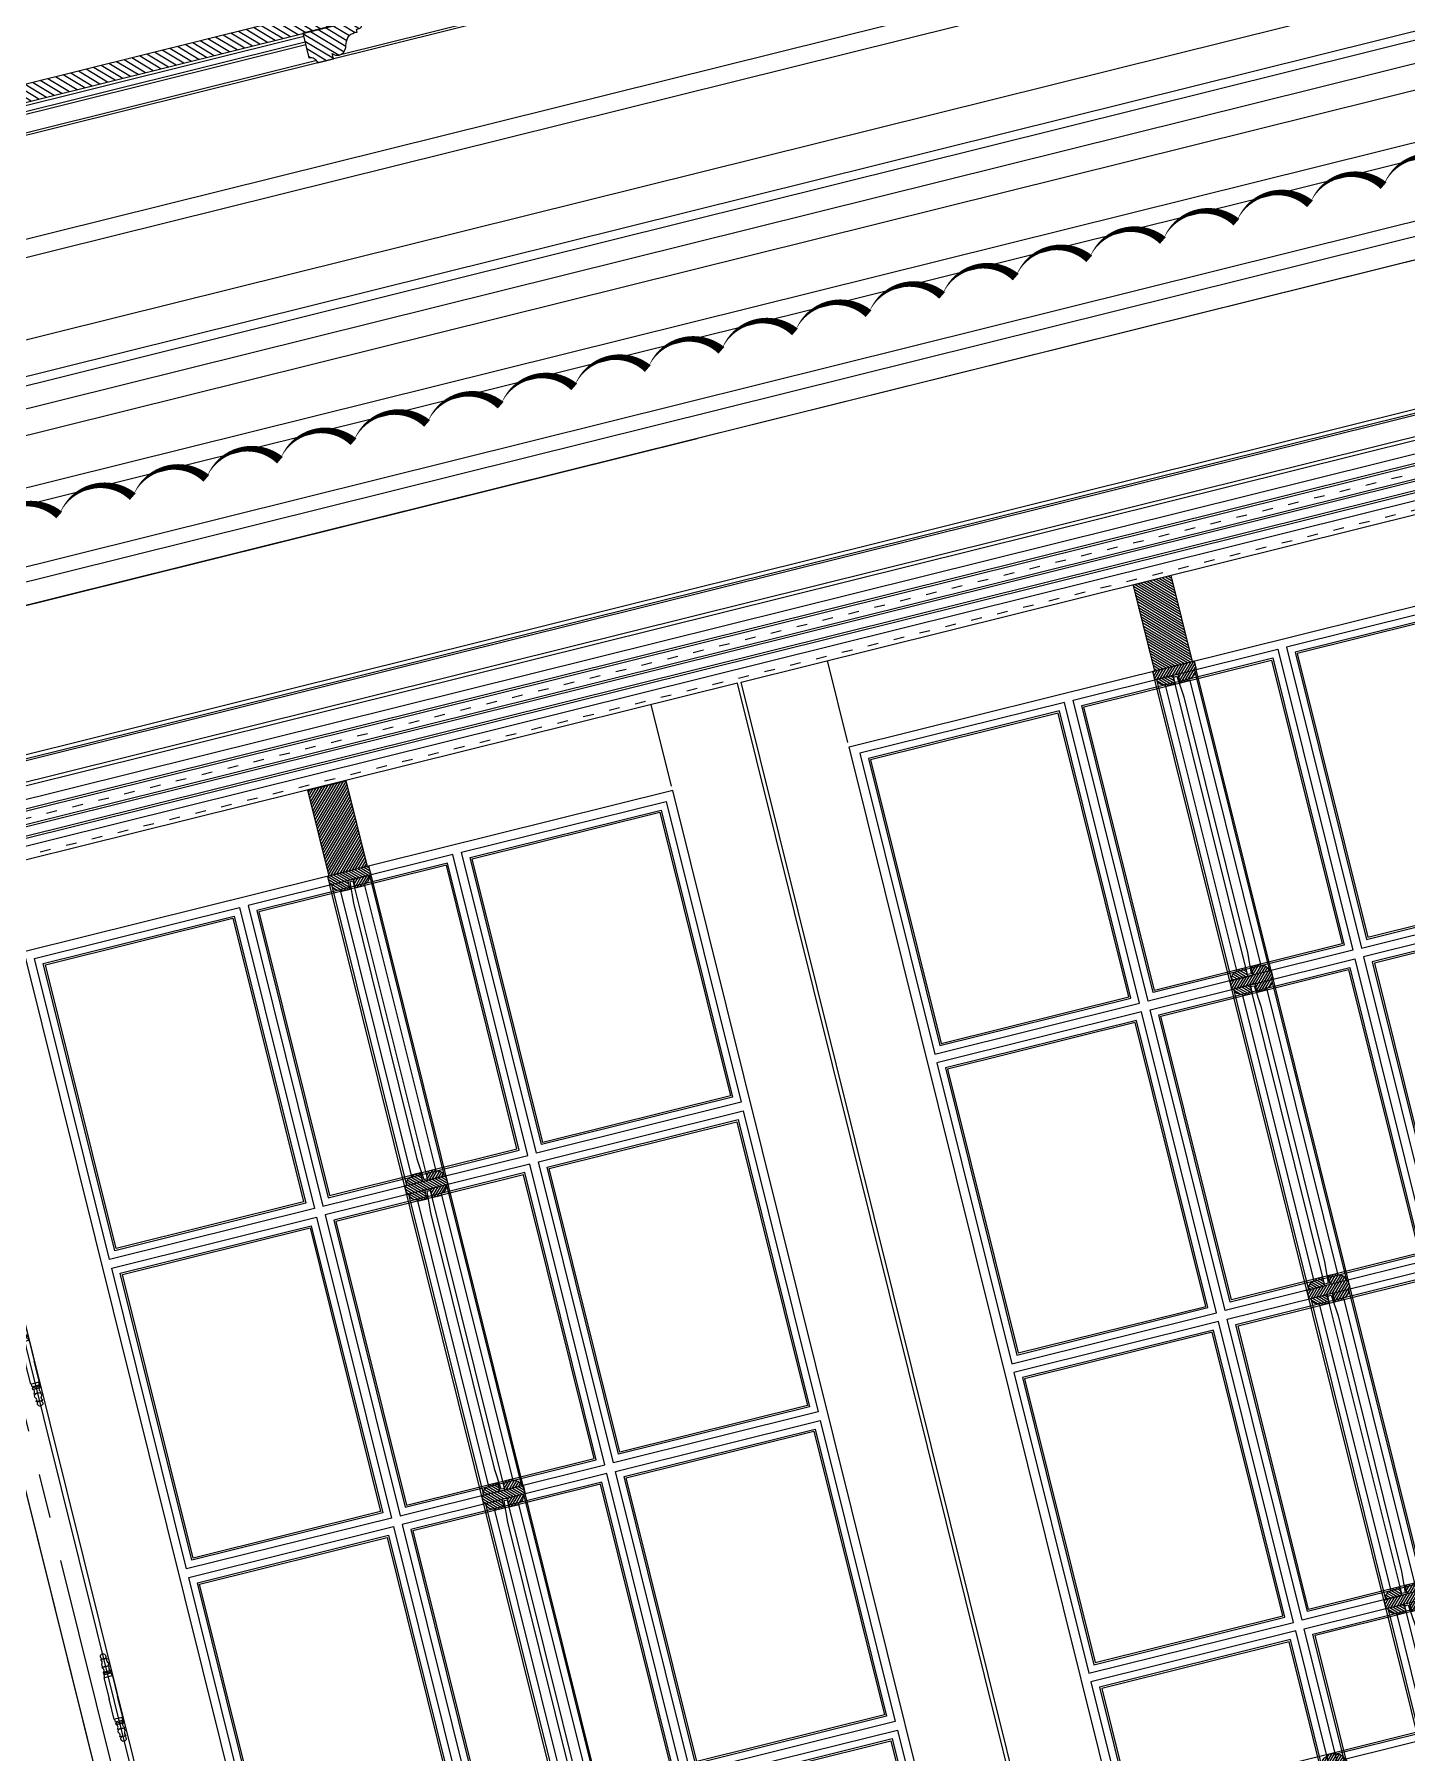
# Model space of a CAD drawing. Header units: inches. Extents: x 122939 to 389145, y 29603 to 574065.
# Drawn here: x 336681 to 338225, y 515031 to 516966 of the extents above; entities that cross this region are included whole.
import ezdxf

# ---------------------------------------------------------------- set-up
doc = ezdxf.new("R2010")
doc.units = ezdxf.units.IN
doc.header["$MEASUREMENT"] = 0
doc.linetypes.add('ACAD_ISO03W100', pattern=[30, 12, -18])
doc.linetypes.add('CENTER', pattern=[2, 1.25, -0.25, 0.25, -0.25])
doc.layers.add('CQ Grg Gypsum', color=41, linetype='Continuous')
doc.layers.add('hatch', color=8, linetype='Continuous')
doc.layers.add('CQ gypsum 2', color=42, linetype='Continuous', lineweight=0)
doc.layers.add('CQ Gypsum Hatch', color=8, linetype='Continuous', lineweight=20)
pattern_1 = [(135, (-731.5624121256333, 902.8979244012171), (-1.767766952966369, -1.767766952966369), [])]
pattern_2 = [(135, (-731.5624121256333, 679.5779308583742), (-1.767766952966369, -1.767766952966369), [])]
pattern_3 = [(135, (-484.0624121256315, 791.2379308583695), (-1.767766952966369, -1.767766952966369), [])]
pattern_4 = [(135, (-731.5624121256333, 320.4179308583725), (-1.767766952966369, -1.767766952966369), [])]

# ---------------------------------------------------------------- blocks, each defined once
blk = doc.blocks.new('section ceiling c and d')
at = {"layer": 'CQ Gypsum Hatch'}
h = blk.add_hatch(dxfattribs=at)
h.set_pattern_fill('ANSI31', color=256, scale=50, angle=89.99999999999999, style=0)
h.set_pattern_definition([(135, (0, 0), (-4.419417382415923, -4.41941738241592), [])])
h.paths.add_polyline_path([(233496.9999999944, -77495.99998771946), (233496.9999999944, -77475.99998771911), (230606.9172413638, -77475.99998771946), (230606.917241364, -77495.99998771946)])
h = blk.add_hatch(dxfattribs=at)
h.set_pattern_fill('ANSI31', color=256, scale=50, angle=89.99999999999999, style=0)
h.set_pattern_definition([(135, (-2213.086688440148, -2.095475792884827e-09), (-4.419417382415923, -4.41941738241592), [])])
edge = h.paths.add_edge_path()
edge.add_line((233196.9999999949, -77495.99998620548), (233196.9999999949, -77524.37417744893))
edge.add_arc((233196.9999999952, -77532.18667744903), 7.812499999999999, 360.00000000001614, 450.0000000000161, ccw=False)
edge.add_line((233204.8124999947, -77532.18667744903), (233223.5624999946, -77532.186677449))
edge.add_line((233223.562499995, -77532.18667744892), (233223.562499995, -77525.93667744889))
edge.add_arc((233230.5755904093, -77521.18439792958), 8.471575873886328, 214.1227396236708, 270.7545276392217)
edge.add_arc((233230.6230807022, -77519.8217148002), 9.8337331454836, 270.3732952649863, 339.6979972690211)
edge.add_arc((233282.8835078296, -77537.37203852087), 45.30040932053804, 509.9023599859727, 521.8140736022497, ccw=False)
edge.add_arc((233252.4375282353, -77519.57261538715), 10.03429423482947, 455.9484685264243, 510.65417772738067, ccw=False)
edge.add_arc((233255.4695631697, -77545.49400170404), 36.13183004922327, 448.3753148249077, 456.4707768445925, ccw=False)
edge.add_line((233256.4939838613, -77509.37669691897), (233256.4939838613, -77506.42338870215))
edge.add_arc((233255.6445398151, -77482.52190204262), 23.91657625425081, 272.0353999042507, 282.0369831670193)
edge.add_arc((233259.7965694425, -77502.35558701225), 3.653872664903471, 283.2199794400705, 341.1487636782545)
edge.add_arc((233246.7392748503, -77496.48165056092), 17.95877705049954, 336.8699867360146, 349.0068594919667)
edge.add_line((233264.368508705, -77499.90623620816), (233267.4935087049, -77499.9062362081))
edge.add_line((233267.4935087048, -77499.90623620793), (233267.4935087048, -77495.9999862079))
edge.add_line((233267.4935087047, -77495.99998620816), (233196.9999999946, -77495.9999862082))
at = {"layer": 'CQ Grg Gypsum', "elevation": 6.81957297974918e-09}
blk.add_lwpolyline([(233496.9999999944, -77495.99998771946), (233496.9999999944, -77475.99998771911), (230606.9172413638, -77475.99998771946), (230606.917241364, -77495.99998771946)], close=True, dxfattribs=at)
at = {"layer": 'CQ Grg Gypsum', "elevation": 4.172064042733835e-07}
blk.add_lwpolyline([(233196.9999999944, -77495.99998771917), (233196.9999999946, -77524.37417896272, -0.4142135623730696), (233204.8124999943, -77532.18667896243), (233223.5624999941, -77532.18667896243), (233223.5624999943, -77525.93667896232, 0.2522580878900783), (233230.6871492958, -77529.65524074773, 0.3120623172866313), (233239.8459109465, -77523.2337113092, -0.0520215070008044), (233243.6908586168, -77514.65501266997, -0.2433378965035784), (233251.3976346462, -77509.59235226968, -0.0353378151643051), (233256.4939838612, -77509.37669843255), (233256.4939838613, -77506.42339021526, 0.0436678643667718), (233260.6321748608, -77505.91263070132, 0.2582860905383594), (233263.2544509276, -77503.5361989967, 0.0530066584703844), (233264.3685087044, -77499.90623772179), (233267.4935087047, -77499.90623772144), (233267.4935087043, -77495.99998772144), (233196.9999999943, -77495.99998772121)], format="xyb", dxfattribs=at)
blk = doc.blocks.new('french door panel')
at = {"lineweight": 0}
h = blk.add_hatch(dxfattribs=at)
h.set_pattern_fill('ANSI31', color=8, scale=20, angle=90)
h.set_pattern_definition(pattern_1)
edge = h.paths.add_edge_path()
edge.add_line((6357.984471745129, 4229.229499793187), (6357.984471745129, 4129.229499793187))
edge.add_line((6357.984471745129, 4129.229499793187), (6401.984471745129, 4129.229499793187))
edge.add_line((6401.984471745129, 4129.229499793187), (6401.984471745129, 4228.793211033593))
edge.add_line((6401.984471745129, 4228.793211033593), (6357.984471745129, 4228.793211033593))
h = blk.add_hatch(dxfattribs=at)
h.set_pattern_fill('ANSI31', color=8, scale=20)
h.set_pattern_definition([(45, (-731.5624121256333, 902.8979244012171), (-1.767766952966369, 1.767766952966369), [])])
h.paths.add_polyline_path([(6393.984471745129, 4109.229499793187), (6393.984471745129, 4111.229499793189, 0.4142135623731283), (6401.984471745128, 4119.229499793187), (6403.984471745135, 4119.229499793189), (6403.984471745126, 4129.229499793187), (6355.984471745129, 4129.229499793187), (6355.984471745129, 4119.229499793189), (6382.984471745129, 4119.229499793189), (6382.984471745103, 4109.229499793184)])
h = blk.add_hatch(dxfattribs=at)
h.set_pattern_fill('ANSI31', color=8, scale=20, angle=90)
h.set_pattern_definition(pattern_1)
h.paths.add_polyline_path([(6376.984471745127, 4109.229499793187), (6376.98447174513, 4119.229499793183), (6357.984471745131, 4119.229499793189, 0.4142135623732948), (6365.984471745129, 4111.229499793189), (6365.984471745129, 4109.229499793187)])
h = blk.add_hatch(dxfattribs=at)
h.set_pattern_fill('ANSI31', color=8, scale=20)
h.set_pattern_definition([(45, (-484.0624121256315, 791.2379308583695), (-1.767766952966369, 1.767766952966369), [])])
edge = h.paths.add_edge_path()
edge.add_line((6355.984471745131, 3760.069506375288), (6382.984471745098, 3760.069506375285))
edge.add_line((6382.984471745098, 3760.069506375285), (6382.984471745101, 3750.069506375282))
edge.add_line((6382.984471745101, 3750.069506375282), (6393.984471745131, 3750.069506375282))
edge.add_line((6393.984471745131, 3750.069506375282), (6393.984471745131, 3752.069506375284))
edge.add_arc((6393.984471745132, 3760.069506375282), 7.999999999998181, 269.9999999999935, 360)
edge.add_line((6401.984471745131, 3760.069506375282), (6403.984471745131, 3760.069506375284))
edge.add_line((6403.984471745131, 3760.069506375284), (6403.984471745129, 3770.069506375282))
edge.add_line((6403.984471745129, 3770.069506375282), (6401.984471745131, 3770.069506375282))
edge.add_arc((6393.984471745131, 3770.069506375282), 8, 360, 450)
edge.add_line((6393.984471745131, 3778.069506375282), (6393.984471745131, 3780.069506375285))
edge.add_line((6393.984471745131, 3780.069506375285), (6382.984471745096, 3780.069506375281))
edge.add_line((6382.984471745096, 3780.069506375281), (6382.984471745101, 3770.069506375282))
edge.add_line((6382.984471745101, 3770.069506375282), (6355.984471745134, 3770.069506375278))
edge.add_line((6355.984471745134, 3770.069506375278), (6355.984471745131, 3760.069506375288))
h = blk.add_hatch(dxfattribs=at)
h.set_pattern_fill('ANSI31', color=8, scale=20, angle=90)
h.set_pattern_definition(pattern_3)
edge = h.paths.add_edge_path()
edge.add_line((6357.984471745131, 3770.069506375279), (6376.984471745131, 3770.069506375285))
edge.add_line((6376.984471745131, 3770.069506375285), (6376.984471745128, 3780.069506375281))
edge.add_line((6376.984471745128, 3780.069506375281), (6365.98447174513, 3780.069506375281))
edge.add_line((6365.98447174513, 3780.069506375281), (6365.98447174513, 3778.069506375279))
edge.add_arc((6365.984471745128, 3770.069506375283), 7.999999999996362, 449.999999999987, 540.000000000013)
h = blk.add_hatch(dxfattribs=at)
h.set_pattern_fill('ANSI31', color=8, scale=20, angle=90)
h.set_pattern_definition(pattern_3)
edge = h.paths.add_edge_path()
edge.add_line((6357.984471745131, 3760.069506375286), (6376.984471745131, 3760.069506375281))
edge.add_line((6376.984471745131, 3760.069506375281), (6376.984471745128, 3750.069506375285))
edge.add_line((6376.984471745128, 3750.069506375285), (6365.98447174513, 3750.069506375285))
edge.add_line((6365.98447174513, 3750.069506375285), (6365.98447174513, 3752.069506375286))
edge.add_arc((6365.984471745128, 3760.069506375283), 7.999999999996362, 179.999999999987, 270.000000000013, ccw=False)
h = blk.add_hatch(dxfattribs=at)
h.set_pattern_fill('ANSI31', color=8, scale=20)
h.set_pattern_definition([(45, (-731.5624121256333, 679.5779308583742), (-1.767766952966369, 1.767766952966369), [])])
edge = h.paths.add_edge_path()
edge.add_line((6355.984471745131, 3400.909506375291), (6382.984471745098, 3400.909506375287))
edge.add_line((6382.984471745098, 3400.909506375287), (6382.984471745101, 3390.909506375285))
edge.add_line((6382.984471745101, 3390.909506375285), (6393.984471745131, 3390.909506375285))
edge.add_line((6393.984471745131, 3390.909506375285), (6393.984471745131, 3392.909506375287))
edge.add_arc((6393.984471745131, 3400.909506375285), 7.999999999998636, 270, 359.9999999999968)
edge.add_line((6401.984471745131, 3400.909506375285), (6403.984471745131, 3400.909506375287))
edge.add_line((6403.984471745131, 3400.909506375287), (6403.984471745129, 3410.909506375285))
edge.add_line((6403.984471745129, 3410.909506375285), (6401.984471745131, 3410.909506375285))
edge.add_arc((6393.984471745131, 3410.909506375285), 8, 0, 90)
edge.add_line((6393.984471745131, 3418.909506375285), (6393.984471745131, 3420.909506375287))
edge.add_line((6393.984471745131, 3420.909506375287), (6382.984471745096, 3420.909506375284))
edge.add_line((6382.984471745096, 3420.909506375284), (6382.984471745101, 3410.909506375285))
edge.add_line((6382.984471745101, 3410.909506375285), (6355.984471745134, 3410.909506375281))
edge.add_line((6355.984471745134, 3410.909506375281), (6355.984471745131, 3400.909506375291))
h = blk.add_hatch(dxfattribs=at)
h.set_pattern_fill('ANSI31', color=8, scale=20, angle=90)
h.set_pattern_definition(pattern_2)
edge = h.paths.add_edge_path()
edge.add_line((6357.984471745131, 3410.909506375282), (6376.984471745131, 3410.909506375287))
edge.add_line((6376.984471745131, 3410.909506375287), (6376.984471745128, 3420.909506375284))
edge.add_line((6376.984471745128, 3420.909506375284), (6365.98447174513, 3420.909506375284))
edge.add_line((6365.98447174513, 3420.909506375284), (6365.98447174513, 3418.909506375282))
edge.add_arc((6365.984471745128, 3410.909506375286), 7.999999999996362, 89.99999999998697, 180.000000000013)
h = blk.add_hatch(dxfattribs=at)
h.set_pattern_fill('ANSI31', color=8, scale=20, angle=90)
h.set_pattern_definition(pattern_2)
edge = h.paths.add_edge_path()
edge.add_line((6357.984471745131, 3400.909506375289), (6376.984471745131, 3400.909506375284))
edge.add_line((6376.984471745131, 3400.909506375284), (6376.984471745128, 3390.909506375287))
edge.add_line((6376.984471745128, 3390.909506375287), (6365.98447174513, 3390.909506375287))
edge.add_line((6365.98447174513, 3390.909506375287), (6365.98447174513, 3392.909506375289))
edge.add_arc((6365.984471745128, 3400.909506375286), 7.999999999996362, 179.999999999987, 270.000000000013, ccw=False)
h = blk.add_hatch(dxfattribs=at)
h.set_pattern_fill('ANSI31', color=8, scale=20)
h.set_pattern_definition([(45, (-731.5624121256333, 320.4179308583725), (-1.767766952966369, 1.767766952966369), [])])
edge = h.paths.add_edge_path()
edge.add_line((6355.984471745131, 3041.749506375289), (6382.984471745098, 3041.749506375286))
edge.add_line((6382.984471745098, 3041.749506375286), (6382.984471745101, 3031.749506375283))
edge.add_line((6382.984471745101, 3031.749506375283), (6393.984471745131, 3031.749506375283))
edge.add_line((6393.984471745131, 3031.749506375283), (6393.984471745131, 3033.749506375285))
edge.add_arc((6393.984471745131, 3041.749506375284), 7.999999999998636, 270, 359.9999999999968)
edge.add_line((6401.984471745131, 3041.749506375283), (6403.984471745131, 3041.749506375285))
edge.add_line((6403.984471745131, 3041.749506375285), (6403.984471745129, 3051.749506375283))
edge.add_line((6403.984471745129, 3051.749506375283), (6401.984471745131, 3051.749506375283))
edge.add_arc((6393.984471745131, 3051.749506375283), 8, 0, 90)
edge.add_line((6393.984471745131, 3059.749506375283), (6393.984471745131, 3061.749506375286))
edge.add_line((6393.984471745131, 3061.749506375286), (6382.984471745096, 3061.749506375282))
edge.add_line((6382.984471745096, 3061.749506375282), (6382.984471745101, 3051.749506375283))
edge.add_line((6382.984471745101, 3051.749506375283), (6355.984471745134, 3051.749506375279))
edge.add_line((6355.984471745134, 3051.749506375279), (6355.984471745131, 3041.749506375289))
h = blk.add_hatch(dxfattribs=at)
h.set_pattern_fill('ANSI31', color=8, scale=20, angle=90)
h.set_pattern_definition(pattern_4)
edge = h.paths.add_edge_path()
edge.add_line((6357.984471745131, 3051.74950637528), (6376.984471745131, 3051.749506375286))
edge.add_line((6376.984471745131, 3051.749506375286), (6376.984471745128, 3061.749506375282))
edge.add_line((6376.984471745128, 3061.749506375282), (6365.98447174513, 3061.749506375282))
edge.add_line((6365.98447174513, 3061.749506375282), (6365.98447174513, 3059.74950637528))
edge.add_arc((6365.984471745128, 3051.749506375284), 7.999999999996362, 89.99999999998697, 180.000000000013)
h = blk.add_hatch(dxfattribs=at)
h.set_pattern_fill('ANSI31', color=8, scale=20, angle=90)
h.set_pattern_definition(pattern_4)
edge = h.paths.add_edge_path()
edge.add_line((6357.984471745131, 3041.749506375288), (6376.984471745131, 3041.749506375282))
edge.add_line((6376.984471745131, 3041.749506375282), (6376.984471745128, 3031.749506375286))
edge.add_line((6376.984471745128, 3031.749506375286), (6365.98447174513, 3031.749506375286))
edge.add_line((6365.98447174513, 3031.749506375286), (6365.98447174513, 3033.749506375288))
edge.add_arc((6365.984471745128, 3041.749506375284), 7.999999999996362, 179.999999999987, 270.000000000013, ccw=False)
h = blk.add_hatch(dxfattribs=at)
h.set_pattern_fill('ANSI31', color=8, scale=20)
h.set_pattern_definition([(45, (0.4362887595943903, -3010.423762460986), (-1.767766952966369, 1.767766952966369), [])])
edge = h.paths.add_edge_path()
edge.add_line((6251.67076062966, 2850.081575516916), (6251.670760629656, 2877.081575516882))
edge.add_line((6251.670760629656, 2877.081575516882), (6241.670760629653, 2877.081575516885))
edge.add_line((6241.670760629653, 2877.081575516885), (6241.670760629653, 2888.081575516916))
edge.add_line((6241.670760629653, 2888.081575516916), (6243.670760629655, 2888.081575516916))
edge.add_arc((6251.670760629653, 2888.081575516916), 7.999999999998181, 90, 180.0000000000032, ccw=False)
edge.add_line((6251.670760629653, 2896.081575516915), (6251.670760629655, 2898.081575516916))
edge.add_line((6251.670760629655, 2898.081575516916), (6261.670760629653, 2898.081575516913))
edge.add_line((6261.670760629653, 2898.081575516913), (6261.670760629653, 2896.081575516916))
edge.add_arc((6261.670760629653, 2888.081575516916), 8, 0, 90, ccw=False)
edge.add_line((6269.670760629653, 2888.081575516916), (6271.670760629656, 2888.081575516916))
edge.add_line((6271.670760629656, 2888.081575516916), (6271.670760629652, 2877.081575516881))
edge.add_line((6271.670760629652, 2877.081575516881), (6261.670760629653, 2877.081575516885))
edge.add_line((6261.670760629653, 2877.081575516885), (6261.67076062965, 2850.081575516919))
edge.add_line((6261.67076062965, 2850.081575516919), (6251.67076062966, 2850.081575516916))
at = {"color": 8, "lineweight": 0}
for p, q in [((6003.734473446855, 4134.229499543302, -1.316455139054646e-09), (6003.734473446855, 4229.229499793187, -1.316455139054646e-09)), ((6355.984471745119, 1974.269500711855), (6355.984471745129, 4119.229499793189, -1.38554750225145e-09)), ((6357.984471745131, 4119.229499793189, -1.38554750225145e-09), (6357.984471745131, 3770.069506375279, -1.746497590247569e-09)), ((6365.984471745129, 4109.229499793187, -1.38554750225145e-09), (6365.984471745129, 3778.069506375281, -1.746497590247569e-09)), ((6393.984471745129, 4109.229499793187, -1.38554750225145e-09), (6393.984471745129, 3778.069506375284, -1.746497590247569e-09)), ((6401.984471745128, 4119.229499793189, -1.38554750225145e-09), (6401.984471745128, 3770.069506375286, -1.746497590247569e-09)), ((6403.984471745125, 1974.269500711855), (6403.984471745135, 4119.229499793189, -1.38554750225145e-09)), ((6357.984471745131, 3760.069506375289, -1.746497590247569e-09), (6357.984471745131, 3410.909506375281)), ((6401.984471745128, 3760.069506375286, -1.746497590247569e-09), (6401.984471745128, 3410.909506375285)), ((6365.984471745129, 3752.069506375288, -1.746497590247569e-09), (6365.984471745129, 3418.909506375282)), ((6393.984471745129, 3752.069506375286, -1.746497590247569e-09), (6393.984471745129, 3418.909506375285)), ((6357.984471745131, 3400.909506375295), (6357.984471745131, 3051.749506375279)), ((6365.984471745129, 3392.909506375294), (6365.984471745129, 3059.74950637528)), ((6393.984471745129, 3392.909506375291), (6393.984471745129, 3059.749506375283)), ((6401.984471745128, 3400.909506375291), (6401.984471745128, 3051.749506375283)), ((6357.984471745131, 3041.749506375294), (6357.984471745131, 2692.589506375281)), ((6365.984471745129, 3033.749506375294), (6365.984471745129, 2700.589506375282)), ((6746.670760504714, 2898.08157551692), (6014.170760754596, 2898.08157551692)), ((6499.170760629659, 2896.081575516912), (6261.670760629653, 2896.081575516912)), ((6491.170760629659, 2888.081575516913), (6269.670760629653, 2888.081575516913))]:
    blk.add_line(p, q, dxfattribs=at)
at = {"color": 0, "lineweight": -2}
for points, elevation in [([(5903.734471745119, 4229.229499793187), (6856.234471745119, 4229.229499793187), (6856.234471745119, 1662.229499795234), (5903.734471745119, 1662.229499795234)], -4.618491674171499e-10), ([(6003.734471745119, 4129.229499793187), (6756.234471745119, 4129.229499793187), (6756.234471745119, 1964.269500711857), (6003.734471745119, 1964.269500711858)], -4.618491674171499e-10), ([(6251.234471414366, 4119.229506375292), (6013.734471539294, 4119.229506375292), (6013.734466206621, 3770.06950637528), (6251.234466081693, 3770.06950637528)], -4.300424503255624e-10), ([(6243.234471414362, 4111.229506375288), (6021.734471539297, 4111.229506375288), (6021.734466206624, 3778.069506375284), (6243.234466081689, 3778.069506375284)], -4.300424503255624e-10), ([(6241.23447141436, 4109.229506375286), (6023.734471539299, 4109.229506375286), (6023.734466206626, 3780.069506375286), (6241.234466081687, 3780.069506375286)], -4.300424503255624e-10), ([(6261.234471414356, 4119.229506375292), (6498.734471289428, 4119.229506375292), (6498.734465956755, 3770.06950637528), (6261.234466081683, 3770.06950637528)], -4.300424503255624e-10), ([(6269.23447141436, 4111.229506375288), (6490.734471289425, 4111.229506375288), (6490.734465956752, 3778.069506375284), (6269.234466081687, 3778.069506375284)], -4.300424503255624e-10), ([(6271.234471414362, 4109.229506375286), (6488.734471289423, 4109.229506375286), (6488.73446595675, 3780.069506375286), (6271.234466081689, 3780.069506375286)], -4.300424503255624e-10), ([(6746.234471414369, 4119.229506375292), (6508.734471539297, 4119.229506375292), (6508.734466206624, 3770.06950637528), (6746.234466081696, 3770.06950637528)], -4.300424503255624e-10), ([(6738.234471414366, 4111.229506375288), (6516.734471539301, 4111.229506375288), (6516.734466206628, 3778.069506375284), (6738.234466081693, 3778.069506375284)], -4.300424503255624e-10), ([(6736.234471414364, 4109.229506375286), (6518.734471539303, 4109.229506375286), (6518.73446620663, 3780.069506375286), (6736.234466081691, 3780.069506375286)], -4.300424503255624e-10), ([(6251.234471414366, 3760.06950637529), (6013.734471539295, 3760.06950637529), (6013.734466206622, 3410.909506375278), (6251.234466081693, 3410.909506375278)], -4.300424503255624e-10), ([(6261.234471414357, 3760.06950637529), (6498.734471289429, 3760.06950637529), (6498.734465956756, 3410.909506375278), (6261.234466081684, 3410.909506375278)], -4.300424503255624e-10), ([(6746.23447141437, 3760.06950637529), (6508.734471539298, 3760.06950637529), (6508.734466206625, 3410.909506375278), (6746.234466081697, 3410.909506375278)], -4.300424503255624e-10), ([(6243.234471414363, 3752.069506375286), (6021.734471539298, 3752.069506375286), (6021.734466206625, 3418.909506375282), (6243.23446608169, 3418.909506375282)], -4.300424503255624e-10), ([(6241.234471414361, 3750.069506375285), (6023.7344715393, 3750.069506375285), (6023.734466206627, 3420.909506375284), (6241.234466081688, 3420.909506375284)], -4.300424503255624e-10), ([(6269.234471414361, 3752.069506375286), (6490.734471289426, 3752.069506375286), (6490.734465956753, 3418.909506375282), (6269.234466081688, 3418.909506375282)], -4.300424503255624e-10), ([(6271.234471414363, 3750.069506375285), (6488.734471289424, 3750.069506375285), (6488.734465956751, 3420.909506375284), (6271.23446608169, 3420.909506375284)], -4.300424503255624e-10), ([(6738.234471414366, 3752.069506375286), (6516.734471539302, 3752.069506375286), (6516.734466206629, 3418.909506375282), (6738.234466081693, 3418.909506375282)], -4.300424503255624e-10), ([(6736.234471414365, 3750.069506375285), (6518.734471539304, 3750.069506375285), (6518.734466206631, 3420.909506375284), (6736.234466081692, 3420.909506375284)], -4.300424503255624e-10), ([(6251.234471414366, 3400.90950637529), (6013.734471539295, 3400.90950637529), (6013.734466206622, 3051.749506375278), (6251.234466081693, 3051.749506375278)], -4.300424503255624e-10), ([(6243.234471414363, 3392.909506375286), (6021.734471539298, 3392.909506375286), (6021.734466206625, 3059.749506375282), (6243.23446608169, 3059.749506375282)], -4.300424503255624e-10), ([(6241.234471414361, 3390.909506375284), (6023.7344715393, 3390.909506375284), (6023.734466206627, 3061.749506375284), (6241.234466081688, 3061.749506375284)], -4.300424503255624e-10), ([(6261.234471414357, 3400.90950637529), (6498.734471289429, 3400.90950637529), (6498.734465956756, 3051.749506375278), (6261.234466081684, 3051.749506375278)], -4.300424503255624e-10), ([(6269.234471414361, 3392.909506375286), (6490.734471289426, 3392.909506375286), (6490.734465956753, 3059.749506375282), (6269.234466081688, 3059.749506375282)], -4.300424503255624e-10), ([(6271.234471414363, 3390.909506375284), (6488.734471289424, 3390.909506375284), (6488.734465956751, 3061.749506375284), (6271.23446608169, 3061.749506375284)], -4.300424503255624e-10), ([(6746.23447141437, 3400.90950637529), (6508.734471539298, 3400.90950637529), (6508.734466206625, 3051.749506375278), (6746.234466081697, 3051.749506375278)], -4.300424503255624e-10), ([(6738.234471414366, 3392.909506375286), (6516.734471539302, 3392.909506375286), (6516.734466206629, 3059.749506375282), (6738.234466081693, 3059.749506375282)], -4.300424503255624e-10), ([(6736.234471414365, 3390.909506375284), (6518.734471539304, 3390.909506375284), (6518.734466206631, 3061.749506375284), (6736.234466081692, 3061.749506375284)], -4.300424503255624e-10), ([(6251.234467327728, 3041.74950637529), (6013.734467452656, 3041.74950637529), (6013.734462119983, 2692.589506375279), (6251.234461995055, 2692.589506375279)], 8.864126895964445e-10), ([(6261.234467327718, 3041.74950637529), (6498.73446720279, 3041.74950637529), (6498.734461870117, 2692.589506375279), (6261.234461995045, 2692.589506375279)], 8.864126895964445e-10), ([(6243.234467327724, 3033.749506375287), (6021.734467452659, 3033.749506375287), (6021.734462119986, 2700.589506375282), (6243.234461995051, 2700.589506375282)], 8.864126895964445e-10), ([(6241.234467327722, 3031.749506375285), (6023.734467452661, 3031.749506375285), (6023.734462119988, 2702.589506375284), (6241.234461995049, 2702.589506375284)], 8.864126895964445e-10), ([(6269.234467327722, 3033.749506375287), (6490.734467202787, 3033.749506375287), (6490.734461870114, 2700.589506375282), (6269.234461995049, 2700.589506375282)], 8.864126895964445e-10), ([(6271.234467327724, 3031.749506375285), (6488.734467202785, 3031.749506375285), (6488.734461870112, 2702.589506375284), (6271.234461995051, 2702.589506375284)], 8.864126895964445e-10)]:
    blk.add_lwpolyline(points, close=True, dxfattribs=dict(at, elevation=elevation))
at = {"color": 8, "lineweight": -2, "elevation": -1.38554750225145e-09}
blk.add_lwpolyline([(6357.984471745129, 4229.229499793187), (6357.984471745129, 4129.229499793187), (6401.984471745129, 4129.229499793187), (6401.984471745129, 4228.793211033593), (6357.984471745129, 4228.793211033593)], dxfattribs=at)
at = {"color": 8, "lineweight": -2}
for points, elevation in [([(6355.984471745129, 4119.229499793189), (6355.984471745129, 4129.229499793187), (6403.984471745126, 4129.229499793187), (6403.984471745135, 4119.229499793189), (6401.984471745128, 4119.229499793187, -0.4142135623731283), (6393.984471745129, 4111.229499793189), (6393.984471745129, 4109.229499793187), (6382.984471745103, 4109.229499793184), (6382.984471745129, 4119.229499793189), (6355.984471745129, 4119.229499793189)], -1.38554750225145e-09), ([(6357.984471745131, 4119.229499793189), (6376.98447174513, 4119.229499793183), (6376.984471745127, 4109.229499793187), (6365.984471745129, 4109.229499793187), (6365.984471745129, 4111.229499793189, -0.4142135623732282), (6357.984471745131, 4119.229499793187, 1)], -1.38554750225145e-09), ([(6357.984471745131, 3770.069506375281), (6376.984471745131, 3770.069506375286), (6376.984471745128, 3780.069506375283), (6365.98447174513, 3780.069506375283), (6365.98447174513, 3778.069506375281, 0.4142135623732282), (6357.984471745131, 3770.069506375283, -1)], -1.284648422830419e-09), ([(6357.984471745131, 3760.069506375288), (6376.984471745131, 3760.069506375283), (6376.984471745128, 3750.069506375286), (6365.98447174513, 3750.069506375286), (6365.98447174513, 3752.069506375288, -0.4142135623732282), (6357.984471745131, 3760.069506375286, 1)], -1.284648422830419e-09), ([(6357.984471745131, 3410.909506375282), (6376.984471745131, 3410.909506375287), (6376.984471745128, 3420.909506375284), (6365.98447174513, 3420.909506375284), (6365.98447174513, 3418.909506375282, 0.4142135623732282), (6357.984471745131, 3410.909506375284, -1)], -8.91891616875351e-10), ([(6357.984471745131, 3400.909506375289), (6376.984471745131, 3400.909506375284), (6376.984471745128, 3390.909506375287), (6365.98447174513, 3390.909506375287), (6365.98447174513, 3392.909506375289, -0.4142135623732282), (6357.984471745131, 3400.909506375287, 1)], -8.91891616875351e-10), ([(6357.984471745131, 3051.74950637528), (6376.984471745131, 3051.749506375286), (6376.984471745128, 3061.749506375282), (6365.98447174513, 3061.749506375282), (6365.98447174513, 3059.74950637528, 0.4142135623732282), (6357.984471745131, 3051.749506375282, -1)], -8.91891616875351e-10), ([(6357.984471745131, 3041.749506375288), (6376.984471745131, 3041.749506375282), (6376.984471745128, 3031.749506375286), (6365.98447174513, 3031.749506375286), (6365.98447174513, 3033.749506375288, -0.4142135623732282), (6357.984471745131, 3041.749506375286, 1)], -8.91891616875351e-10)]:
    blk.add_lwpolyline(points, format="xyb", dxfattribs=dict(at, elevation=elevation))
at = {"color": 8}
for points, elevation in [([(6383.15180173263, 3796.317487521756), (6381.15180173263, 3772.069506375279), (6377.15180173263, 3772.069506375279), (6377.15180173263, 4117.229499793187), (6381.15180173263, 4117.229499793187), (6383.15180173263, 4092.98151864671)], -1.38554750225145e-09), ([(6383.151801732558, 3437.157487646708), (6381.151801732558, 3412.909506500231), (6377.151801732558, 3412.909506500231), (6377.151801732558, 3758.069506375286), (6381.151801732558, 3758.069506375286), (6383.151801732558, 3733.82152522881)], -9.236983348342998e-10), ([(6383.151801732558, 3077.997487646707), (6381.151801732558, 3053.749506500229), (6377.151801732558, 3053.749506500229), (6377.151801732558, 3398.909506375292), (6381.151801732558, 3398.909506375292), (6383.151801732558, 3374.661525228816)], -9.236983348342998e-10), ([(6383.151801732558, 2723.837480814722), (6381.151801732558, 2694.589506500231), (6377.151801732558, 2694.589506500231), (6377.151801732558, 3039.749506375292), (6381.151801732558, 3039.749506375292), (6383.151801732558, 3015.501525228815)], -9.236983348342998e-10)]:
    blk.add_lwpolyline(points, close=True, dxfattribs=dict(at, elevation=elevation))
at = {"color": 8, "lineweight": -2}
for points, elevation in [([(6355.984471745131, 3770.069506375279), (6382.984471745098, 3770.069506375283), (6382.984471745101, 3780.069506375286), (6393.984471745131, 3780.069506375286), (6393.984471745131, 3778.069506375284, -0.4142135623730951), (6401.984471745131, 3770.069506375286), (6403.984471745131, 3770.069506375284), (6403.984471745129, 3760.069506375286), (6401.984471745131, 3760.069506375286, -0.4142135623730951), (6393.984471745131, 3752.069506375286), (6393.984471745131, 3750.069506375283), (6382.984471745096, 3750.069506375286), (6382.984471745101, 3760.069506375286), (6355.984471745134, 3760.069506375289)], -9.236983348342998e-10), ([(6355.984471745131, 3400.909506375291), (6382.984471745098, 3400.909506375287), (6382.984471745101, 3390.909506375285), (6393.984471745131, 3390.909506375285), (6393.984471745131, 3392.909506375287, 0.4142135623730951), (6401.984471745131, 3400.909506375285), (6403.984471745131, 3400.909506375287), (6403.984471745129, 3410.909506375285), (6401.984471745131, 3410.909506375285, 0.4142135623730951), (6393.984471745131, 3418.909506375285), (6393.984471745131, 3420.909506375287), (6382.984471745096, 3420.909506375284), (6382.984471745101, 3410.909506375285), (6355.984471745134, 3410.909506375281)], -1.778304308206518e-09), ([(6355.984471745131, 3041.749506375289), (6382.984471745098, 3041.749506375286), (6382.984471745101, 3031.749506375283), (6393.984471745131, 3031.749506375283), (6393.984471745131, 3033.749506375285, 0.4142135623730951), (6401.984471745131, 3041.749506375283), (6403.984471745131, 3041.749506375285), (6403.984471745129, 3051.749506375283), (6401.984471745131, 3051.749506375283, 0.4142135623730951), (6393.984471745131, 3059.749506375283), (6393.984471745131, 3061.749506375286), (6382.984471745096, 3061.749506375282), (6382.984471745101, 3051.749506375283), (6355.984471745134, 3051.749506375279)], -1.778304308206518e-09), ([(6251.67076062966, 2850.081575516916), (6251.670760629656, 2877.081575516882), (6241.670760629653, 2877.081575516885), (6241.670760629653, 2888.081575516916), (6243.670760629655, 2888.081575516916, -0.4142135623730951), (6251.670760629653, 2896.081575516915), (6251.670760629655, 2898.081575516916), (6261.670760629653, 2898.081575516913), (6261.670760629653, 2896.081575516916, -0.4142135623730951), (6269.670760629653, 2888.081575516916), (6271.670760629656, 2888.081575516916), (6271.670760629652, 2877.081575516881), (6261.670760629653, 2877.081575516885), (6261.67076062965, 2850.081575516919)], -8.546059733722187e-10)]:
    blk.add_lwpolyline(points, format="xyb", close=True, dxfattribs=dict(at, elevation=elevation))
blk = doc.blocks.new('french door fixed panel')
at = {"color": 0, "lineweight": -2, "elevation": -4.618491674171499e-10}
blk.add_lwpolyline([(7599.935649247956, 4234.229499793146), (6901.234471745149, 4234.229499793204), (6901.234471745265, 1662.229499795183), (7599.935649248131, 1662.229499795183)], close=True, dxfattribs=at)
blk = doc.blocks.new('hinge paumelle')
at = {"color": 0, "lineweight": 0}
for p, q in [((3516.195832499341, 5246.861111220753), (3522.876764564023, 5246.861111220753)), ((3516.195832499341, 5245.520244834039), (3522.876764564023, 5245.520244834039)), ((3515.297846339664, 5242.200949064212), (3523.774750723701, 5242.200949064212)), ((3515.297846339664, 5193.955579129092), (3523.774750723701, 5193.955579129092)), ((3516.195832499341, 5190.636283359267), (3522.876764564023, 5190.636283359267)), ((3516.195832499341, 5189.295416972553), (3522.876764564023, 5189.295416972553))]:
    blk.add_line(p, q, dxfattribs=at)
for points in [[(3519.536298531682, 5262.813310367163), (3515.750347845355, 5262.813310367163, -0.4040636116031261), (3516.11575677733, 5258.527174588247, 0.5080170375045381), (3517.385165701918, 5254.020558116275), (3519.536298531682, 5254.020558116275)], [(3519.536298531682, 5262.813310367163), (3523.322249218009, 5262.813310367163, 0.4040636116031261), (3522.956840286035, 5258.527174588247, -0.5080170375045381), (3521.687431361447, 5254.020558116275), (3519.536298531682, 5254.020558116275)], [(3519.536298531682, 5254.020558116275), (3515.297846339664, 5254.020558116275, -0.1974194546054029), (3516.7019059398, 5250.728199974506, -0.3095970445515397), (3515.297846339664, 5248.362590053672), (3519.536298531682, 5248.362590053672)], [(3519.536298531682, 5254.020558116275), (3523.774750723701, 5254.020558116275, 0.1974194546054029), (3522.370691123564, 5250.728199974506, 0.3095970445515397), (3523.774750723701, 5248.362590053672), (3519.536298531682, 5248.362590053672)], [(3519.536298531682, 5182.13597007703), (3515.297846339664, 5182.13597007703, 0.1974194546054029), (3516.7019059398, 5185.428328218798, 0.3095970445515397), (3515.297846339664, 5187.793938139633), (3519.536298531682, 5187.793938139633)], [(3519.536298531682, 5182.13597007703), (3523.774750723701, 5182.13597007703, -0.1974194546054029), (3522.370691123564, 5185.428328218798, -0.3095970445515397), (3523.774750723701, 5187.793938139633), (3519.536298531682, 5187.793938139633)], [(3519.536298531682, 5173.343217826142), (3515.750347845355, 5173.343217826142, 0.4040636116031261), (3516.11575677733, 5177.629353605058, -0.5080170375045381), (3517.385165701918, 5182.13597007703), (3519.536298531682, 5182.13597007703)], [(3519.536298531682, 5173.343217826142), (3523.322249218009, 5173.343217826142, -0.4040636116031261), (3522.956840286035, 5177.629353605058, 0.5080170375045381), (3521.687431361447, 5182.13597007703), (3519.536298531682, 5182.13597007703)]]:
    blk.add_lwpolyline(points, format="xyb", dxfattribs=at)
for points in [[(3519.536298531682, 5248.362590053672), (3515.297846339664, 5248.362590053672), (3515.297846339664, 5246.861111220753), (3516.195832499341, 5246.861111220753), (3516.195832499341, 5245.520244834039), (3515.297846339664, 5245.520244834039), (3515.297846339664, 5242.200949064212), (3514.536298531682, 5242.200949064212), (3514.536298531682, 5218.078264096653)], [(3519.536298531682, 5248.362590053672), (3523.774750723701, 5248.362590053672), (3523.774750723701, 5246.861111220753), (3522.876764564023, 5246.861111220753), (3522.876764564023, 5245.520244834039), (3523.774750723701, 5245.520244834039), (3523.774750723701, 5242.200949064212), (3524.536298531682, 5242.200949064212), (3524.536298531682, 5218.078264096653)], [(3519.536298531682, 5187.793938139633), (3515.297846339664, 5187.793938139633), (3515.297846339664, 5189.295416972553), (3516.195832499341, 5189.295416972553), (3516.195832499341, 5190.636283359267), (3515.297846339664, 5190.636283359267), (3515.297846339664, 5193.955579129092), (3514.536298531682, 5193.955579129092), (3514.536298531682, 5218.078264096653)], [(3519.536298531682, 5187.793938139633), (3523.774750723701, 5187.793938139633), (3523.774750723701, 5189.295416972553), (3522.876764564023, 5189.295416972553), (3522.876764564023, 5190.636283359267), (3523.774750723701, 5190.636283359267), (3523.774750723701, 5193.955579129092), (3524.536298531682, 5193.955579129092), (3524.536298531682, 5218.078264096653)]]:
    blk.add_lwpolyline(points, dxfattribs=at)
for centre, start, end in [((3519.536298531682, 5265.711992102841), 287.5594804702311, 252.440519529769), ((3519.536298531682, 5170.444536090465), 107.559480470231, 72.440519529769)]:
    blk.add_arc(centre, 3.04034903303708, start, end, dxfattribs=at)

msp = doc.modelspace()

# ---------------------------------------------------------------- linework, layer by layer
at = {"color": 2}
msp.add_lwpolyline([(336625.9688270159, 516404.3481887477, 0, 10, -0.52056705), (336708.8069797814, 516424.8452830336, 0, 10, -0.52056705), (336791.598518022, 516445.5485324696, 0, 10, -0.52056705), (336874.398643647, 516466.1575669201, 0, 10, -0.52056705), (336957.2355560764, 516486.6578348315, 0, 10, -0.52056705), (337040.0286725005, 516507.3563325476, 0, 10, -0.52056705), (337122.8284822555, 516527.9668932105, 0, 10, -0.52056705), (337205.6641652965, 516548.4703281547, 0, 10, -0.52056705), (337288.4588426499, 516569.1640609234, 0, 10, -0.52056705), (337371.2583423798, 516589.7761676513, 0, 10, -0.52056705), (337454.0928071792, 516610.282762501, 0, 10, -0.52056705), (337536.8890280466, 516630.9717174929, 0, 10, -0.52056705), (337619.6882235534, 516651.5853902801, 0, 10, -0.52056705), (337702.521481455, 516672.0951373746, 0, 10, -0.52056705), (337785.3192282621, 516692.7793021665, 0, 10, -0.52056705), (337868.1181253046, 516713.39456114, 0, 10, -0.52056705), (337950.9501878477, 516733.9074522859, 0, 10, -0.52056705), (338033.7494428621, 516754.5868148688, 0, 10, -0.52056705), (338116.5480471571, 516775.2036802793, 0, 10, -0.52056705), (338199.3789260745, 516795.7197067527, 0, 10, -0.52056705), (338282.1796714073, 516816.3942555389, 0, 10, -0.52056705)], format="xyseb", dxfattribs=at)
at = {"color": 0, "linetype": 'ACAD_ISO03W100', "elevation": 3.493377764042516e-07}
msp.add_lwpolyline([(338394.7889855425, 516511.7787011436), (336532.104154351, 516048.345870788), (336541.7616712697, 516009.5292201473), (338404.4465024612, 516472.9620505028), (338404.4465024612, 516472.9620505028), (338394.7889855425, 516511.7787011436)], close=True, dxfattribs=at)
at = {"color": 0, "elevation": 0.002134737326561847}
msp.add_lwpolyline([(337149.3118996856, 513401.9163963511), (337188.1285503263, 513411.5739132698), (336532.104154351, 516048.345870788), (336493.2875037102, 516038.6883538694)], close=True, dxfattribs=at)
at = {"color": 4}
msp.add_point((336764.8645484957, 515092.0981126637, 0.002134737326561847), dxfattribs=at)
at = {"layer": 'CQ gypsum 2'}
for p, q in [((339998.5299605586, 517562.9238238899, 0.001995015583927913), (334622.263226158, 516225.317768573, 0.001995949740780844)), ((340003.3587190179, 517543.5154985695, 0.001995015583927913), (334627.0919846173, 516205.9094432527, 0.001995949740780844)), ((339460.0662966139, 517546.2379536747, 0.001995796257131191), (335105.7691923782, 516462.8962109205, 0.001996922537525463)), ((340430.7651005569, 517479.5496227772, 0.001995853726438886), (334279.4883865543, 515949.1223975184, 0.001996922545673597)), ((340078.4610267163, 517469.4571203899, 0.001994997036241295), (334595.4485030532, 516105.2928935478, 0.001995949740780844)), ((340437.8210704883, 517451.1894222166, 0.001995853726438873), (334286.5443564123, 515920.7621969396, 0.001996922545673597)), ((340112.3789502854, 517436.6764178228, 0.001994988605474651), (334580.8456133215, 516060.440294833, 0.001995949740780844)), ((340134.2016548357, 517431.8010136214, 0.001994981860861336), (334563.8516672307, 516045.9073737134, 0.001995949740780844)), ((340503.3663969919, 517408.571235701, 0.001995834813945369), (334243.2443542408, 515851.0634770499, 0.001996922545673597)), ((340513.3491238721, 517391.8031913351, 0.001995833844815007), (334247.6495345769, 515832.907748553, 0.001996922545673597)), ((340609.9868031038, 517346.3445404893, 0.001995805041236645), (334178.5166371755, 515746.2056590812, 0.001996922545673597)), ((340618.9549335992, 517331.4406823777, 0.001995804199610168), (334182.6410324706, 515730.0966878578, 0.001996922545673597)), ((340643.8045351536, 517311.2727873069, 0.001995797709551086), (334170.1389958694, 515700.6357684932, 0.001996922545673597)), ((337540.7408814804, 517071.3216526477, 0.001996360127612341), (337023.8722371443, 516942.7256095836, 0.001996360127612341)), ((336986.2856703692, 516954.2708815393, 0.001997331480084996), (335130.2310165782, 516492.4876280885, 0.001997331480084996)), ((336985.5726297673, 516957.1368198718, 0.001997331480084996), (335131.5062050638, 516495.8482344497, 0.001997331480084996)), ((336983.9991420055, 516963.46117066, 0.001997331480084996), (335137.5742842965, 516504.0737941603, 0.001997331480084996)), ((336998.6286117181, 516936.4450383461, 0.001996434561669513), (335112.0718827655, 516467.0729202699, 0.001996922537525463))]:
    msp.add_line(p, q, dxfattribs=at)
for points, elevation in [([(339192.7952429554, 516950.2641336347), (337387.821811009, 516501.1898016408)], -0.004377558977231261), ([(336300.2900929943, 513499.8268922602), (335699.7964191576, 515913.4031091715), (339193.2954115206, 516782.5797400026), (339793.7890853573, 514369.0035230911)], -0.006374387490455406), ([(336304.4989135595, 513500.8740396865), (335705.0523871491, 515910.2414360326), (339190.1337383817, 516777.3237720111), (339789.5802647921, 514367.9563756649)], -0.006374387490455406), ([(336306.473217825, 513501.365243243), (335707.5178949711, 515908.7583353236), (339188.6506376727, 516774.8582641891), (339787.6059605266, 514367.4651721083)], -0.006374387490455406), ([(336329.1964983257, 513507.0187569352), (335735.8946891641, 515891.6885685151), (339171.5808708642, 516746.4814699962), (339764.8826800258, 514361.8116584161)], -0.006374387490455406), ([(336333.1608054019, 513508.0050698196), (335740.8453091247, 515888.7105743234), (339168.6028766725, 516741.5308500355), (339760.9183729498, 514360.8253455317)], -0.006374387490455406), ([(336347.7448670284, 513511.6335596449), (335759.0578605764, 515877.7550025222), (339157.6473048712, 516723.3182985838), (339746.3343113232, 514357.1968557064)], -0.006374387490455406), ([(336357.6901526303, 513514.107929854), (335771.4775163875, 515870.2840871293), (339150.1763894784, 516710.8986427728), (339736.3890257213, 514354.7224854974)], -0.006374387490455406), ([(336359.9975694846, 513514.6820112583), (335774.359014646, 515868.5507516793), (339148.4430540283, 516708.0171445142), (339734.081608867, 514354.1484040931)], -0.006374387490455406), ([(336374.2981142522, 513518.2399625693), (335792.2175107247, 515857.8081582228), (339137.7004605719, 516690.1586484356), (339719.7810640994, 514350.590452782)], -0.006374387490455406), ([(336376.6055311087, 513518.8140439742), (335795.099008986, 515856.0748227711), (339135.9671251202, 516687.2771501743), (339717.4736472429, 514350.0163713772)], -0.006374387490455406), ([(336386.5516223743, 513521.288614631), (335807.5196709084, 515848.6033021624), (339128.4956045114, 516674.8564882518), (339707.5275559773, 514347.5418007203)], -0.006374387490455406), ([(336388.8599456197, 513521.8629215438), (335810.4023010667, 515846.8692858298), (339126.7615881788, 516671.9738580935), (339705.2192327318, 514346.9674938075)], -0.006374387490455406), ([(336397.3317195962, 513523.9706845568), (335820.9818380561, 515840.5052748663), (339120.3975772154, 516661.3943211041), (339696.7474587554, 514344.8597307945)], -0.006374387490455406), ([(335621.6629493117, 516061.7724689675), (337426.6395272753, 516510.8475836848)], -0.004376301902244832)]:
    msp.add_lwpolyline(points, dxfattribs=dict(at, elevation=elevation))
at = {"layer": 'hatch', "linetype": 'CENTER', "ltscale": 200}
msp.add_line((337543.6738647424, 511899.6865016691, 0.002134737326561847), (335962.6287893922, 518254.4125512359, 0.002134737326561847), dxfattribs=at)

# ---------------------------------------------------------------- block references
at = {"color": 0, "rotation": 13.97142328298569}
msp.add_blockref('french door panel', (332768.5341011812, 510707.2837072553, 0.002134737788411015), dxfattribs=at)
at = {"color": 0, "xscale": -1, "rotation": 13.97142328298562}
for name, p in [('french door panel', (344222.3563426891, 513556.9752765885, 0.002134737788411015)), ('french door fixed panel', (344222.3563426891, 513556.9752765885, 0.002134737788411015)), ('hinge paumelle', (341351.0545286905, 511256.838738644, 0.002134737326561847)), ('hinge paumelle', (341444.9738807242, 510879.3468111634, 0.002134737326561847))]:
    msp.add_blockref(name, p, dxfattribs=at)
at = {"layer": 'CQ Grg Gypsum', "color": 0, "rotation": 13.97142328298569}
msp.add_blockref('section ceiling c and d', (91974.42076312043, 535868.0314766474, 0.001995942921208067), dxfattribs=at)

doc.saveas('drawing.dxf')
